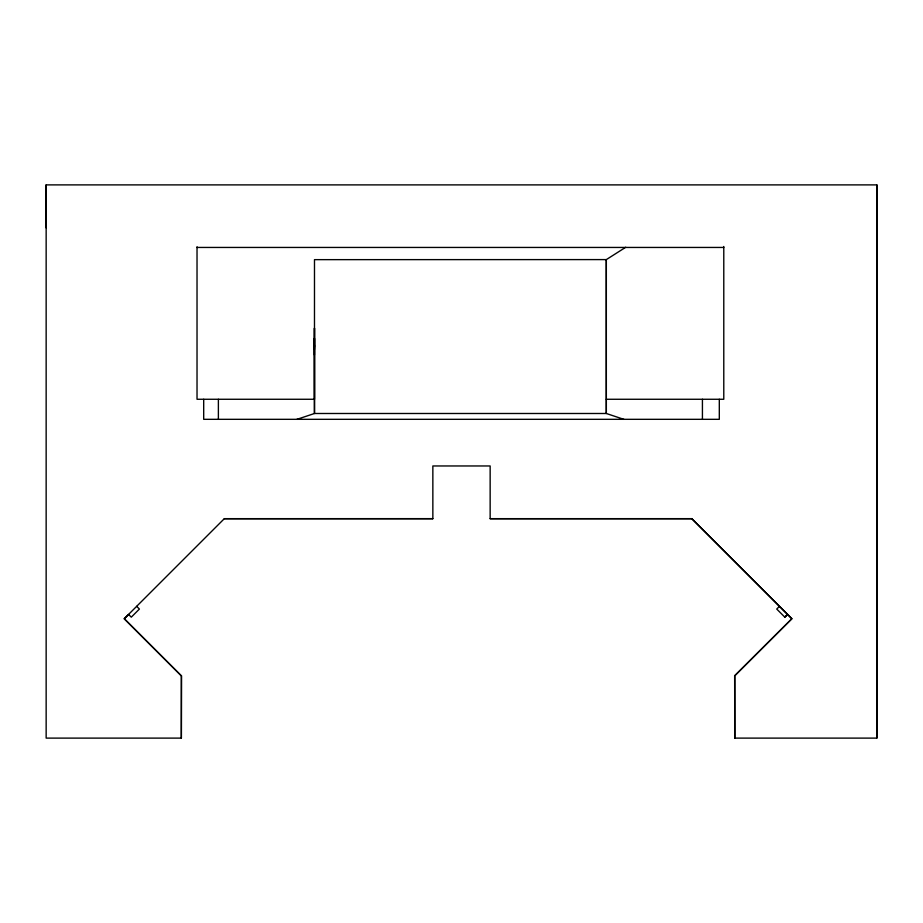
<?xml version="1.0" encoding="UTF-8"?>
<svg xmlns="http://www.w3.org/2000/svg" width="923" height="923" viewBox="0 0 923 923"><rect width="100%" height="100%" fill="white"/><g stroke="black" fill="none" stroke-linecap="round" stroke-linejoin="round"><path stroke-width="1.38" d="M46.15 227.854L46.15 184.888L876.85 184.888L876.85 738.112L734.777 738.112L734.777 675.821L791.865 618.722L691.8 518.668L490.148 518.668M46.15 184.888L46.15 738.112L181.358 738.112L181.358 675.844L124.259 618.733L224.324 518.668L432.852 518.668L224.324 518.691M734.777 738.112L734.65 675.717L791.865 618.745L691.8 518.68L490.148 518.691L490.148 465.965L432.852 465.965L432.852 518.691M314.431 355.032L314.443 338.326L314.478 413.492L296.883 419.365M784.838 617.164L787.561 614.441L784.838 617.164L776.739 609.053L779.462 606.33M181.358 675.844L124.259 618.745L128.562 614.441L131.285 617.164L139.396 609.053L136.673 606.33M181.519 675.682L181.358 738.088M625.713 247.272L606.342 259.594L314.489 259.651L314.478 399.267L197.026 399.267L197.026 246.753M197.026 247.445L723.782 247.445M606.33 399.267L723.782 399.267L723.782 246.476M623.925 419.365L606.33 413.492L314.478 413.492L314.466 328.115L314.443 347.14M314.431 344.937L314.431 349.494M876.85 184.888L876.85 738.088M719.305 399.267L719.305 419.319L203.695 419.319L203.695 399.267M702.426 399.267L702.426 419.319M218.382 399.267L218.382 419.319M606.342 259.594L606.33 413.492L606.296 259.594"/></g></svg>
